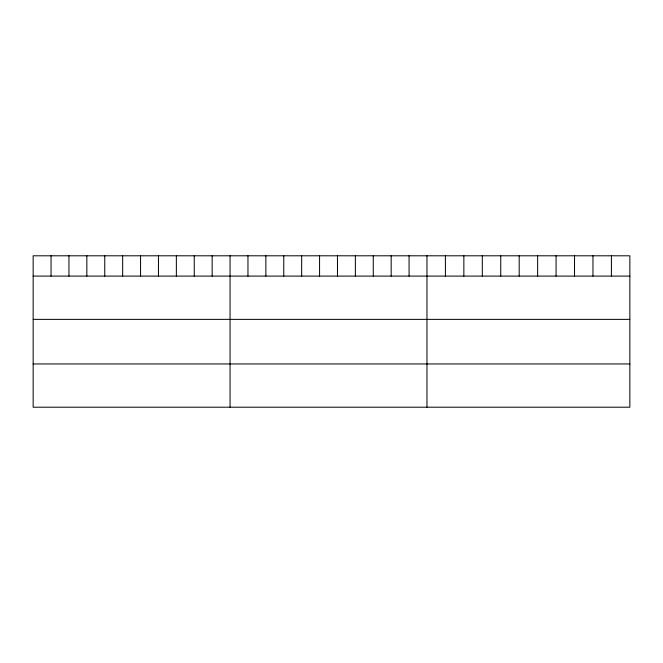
<?xml version="1.0" encoding="UTF-8"?>
<svg xmlns="http://www.w3.org/2000/svg" width="663" height="663" viewBox="0 0 663 663"><rect width="100%" height="100%" fill="white"/><g stroke="black" fill="none" stroke-linecap="round" stroke-linejoin="round"><path stroke-width="0.99" d="M629.85 276.098L629.85 407.206L33.15 407.206L33.15 255.794L629.85 255.794L629.85 276.098L33.15 276.098M33.15 319.367L629.85 319.367M33.15 363.946L629.85 363.946M611.41 255.794L611.41 276.098M592.962 255.794L592.962 276.098M574.523 255.794L574.523 276.098M556.075 255.794L556.075 276.098M537.635 255.794L537.635 276.098M519.187 255.794L519.187 276.098M500.747 255.794L500.747 276.098M482.299 255.794L482.299 276.098M463.86 255.794L463.86 276.098M445.412 255.794L445.412 276.098M426.972 255.794L426.972 407.206M409.071 255.794L409.071 276.098M391.17 255.794L391.17 276.098M373.269 255.794L373.269 276.098M355.368 255.794L355.368 276.098M337.467 255.794L337.467 276.098M319.566 255.794L319.566 276.098M301.665 255.794L301.665 276.098M283.764 255.794L283.764 276.098M265.863 255.794L265.863 276.098M247.962 255.794L247.962 276.098M230.061 255.794L230.061 407.206M212.16 255.794L212.16 276.098M194.259 255.794L194.259 276.098M176.358 255.794L176.358 276.098M158.457 255.794L158.457 276.098M140.556 255.794L140.556 276.098M122.655 255.794L122.655 276.098M104.754 255.794L104.754 276.098M86.853 255.794L86.853 276.098M68.952 255.794L68.952 276.098M51.051 255.794L51.051 276.098"/></g></svg>
